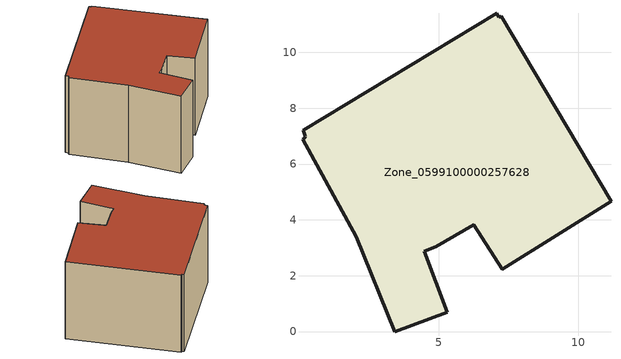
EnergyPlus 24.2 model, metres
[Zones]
Zone_0599100000257628
 floor ground (C_G): 0.15,7.21 7.08,11.4 7.16,11.26 7.25,11.3 11.18,4.66 7.29,2.24 6.27,3.83 4.9,3.04 4.49,2.88 5.31,0.69 3.44,0 2.04,3.4 0.12,6.89 0.2,6.95 0.22,6.99 z0
 wall outside (C_F): 3.44,0 5.31,0.69 4.49,2.88 4.9,3.04 6.27,3.83 7.29,2.24 11.18,4.66 7.25,11.3 7.16,11.26 7.08,11.4 0.15,7.21 0.22,6.99 0.2,6.95 0.12,6.89 2.04,3.4 3.44,0 z0:6.07
 roof outside (C_R): 0.22,6.99 0.2,6.95 0.12,6.89 2.04,3.4 3.44,0 5.31,0.69 4.49,2.88 4.9,3.04 6.27,3.83 7.29,2.24 11.18,4.66 7.25,11.3 7.16,11.26 7.08,11.4 0.15,7.21 z6.07
[BUILDING]
Pand.0599100000257628: North Axis=0; Terrain=City; Loads Convergence Tolerance Value=0.04; Temperature Convergence Tolerance Value=0.4; Solar Distribution=FullExterior; Maximum Number of Warmup Days=25; Minimum Number of Warmup Days=1
[Site:Location]
Rotterdam.The.Hague.AP_ZH_NLD Design_Conditions: Latitude=51.96; Longitude=4.45; Time Zone=1; Elevation=-4.5
[SITE:GROUNDTEMPERATURE:BUILDINGSURFACE]
18, 18, 18, 18, 18, 18, 18, 18, 18, 18, 18, 18
[MATERIAL] Thermal Absorptance=0.9; Solar Absorptance=0.7; Visible Absorptance=0.7
Name | Roughness | Thickness | Conductivity | Density | Specific Heat
G.TI.1946 | MediumSmooth | 0.15 | 1 | 540 | 1210
F.TI.1946 | Rough | 0.3 | 0.857143 | 1920 | 840
R.TI.1946 | MediumRough | 0.2 | 0.1 | 1500 | 1000
[CONSTRUCTION]
C_G: G.TI.1946
C_F: F.TI.1946
C_R: R.TI.1946
[ZONE]
Zone_0599100000257628: Type=1; Multiplier=1; Ceiling Height=Autocalculate; Volume=Autocalculate; Floor Area=autocalculate; Part of Total Floor Area=Yes
[ZONEINFILTRATION:DESIGNFLOWRATE]
Infil_Zone_0599100000257628: Zone or ZoneList or Space or SpaceList=Zone_0599100000257628; Schedule=AlwaysOn; Design Flow Rate Calculation Method=Flow/Area; Flow Rate per Floor Area=0.003; Constant Term Coefficient=1; Temperature Term Coefficient=0; Velocity Term Coefficient=0; Velocity Squared Term Coefficient=0
[HVACTEMPLATE:ZONE:IDEALLOADSAIRSYSTEM]
Zone_0599100000257628: Maximum Heating Supply Air Temperature=50; Minimum Cooling Supply Air Temperature=13; Maximum Heating Supply Air Humidity Ratio=0.0156; Minimum Cooling Supply Air Humidity Ratio=0.0077; Heating Limit=NoLimit; Cooling Limit=NoLimit; Dehumidification Control Type=ConstantSensibleHeatRatio; Cooling Sensible Heat Ratio=0.7; Dehumidification Setpoint=60; Humidification Control Type=None; Humidification Setpoint=30; Outdoor Air Method=None; Outdoor Air Flow Rate per Person=0.00944; Outdoor Air Flow Rate per Zone Floor Area=0; Outdoor Air Flow Rate per Zone=0; Demand Controlled Ventilation Type=None; Outdoor Air Economizer Type=NoEconomizer; Heat Recovery Type=None; Sensible Heat Recovery Effectiveness=0.7; Latent Heat Recovery Effectiveness=0.65
[ZONECONTROL:THERMOSTAT]
ThermostatControl_Zone_0599100000257628: Zone or ZoneList=Zone_0599100000257628; Control Type Schedule=DualSetpointControlType; Control 1=Thermostat_Zone_0599100000257628; Temperature Difference Between Cutout And Setpoint=0
[THERMOSTATSETPOINT:DUALSETPOINT]
Thermostat_Zone_0599100000257628: Heating Setpoint Temperature Schedule=HeatingSetpoint_Zone_0599100000257628; Cooling Setpoint Temperature Schedule=CoolingSetpoint_Zone_0599100000257628
[SCHEDULE:COMPACT]
HeatingSetpoint_Zone_0599100000257628: Through: 12/31, For: AllDays, Until: 24:00, 21
CoolingSetpoint_Zone_0599100000257628: Through: 12/31, For: AllDays, Until: 24:00, 24
DualSetpointControlType: Through: 12/31, For: AllDays, Until: 24:00, 4
AlwaysOn: Through: 12/31, For: AllDays, Until: 24:00, 1
